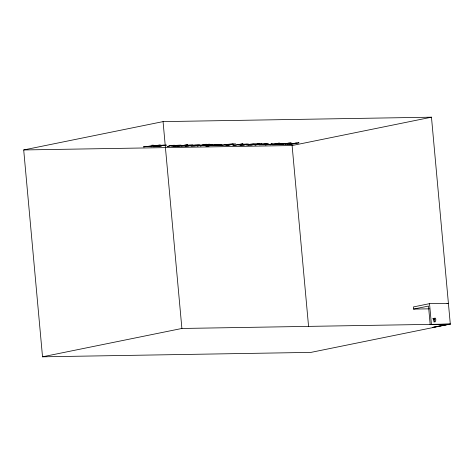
<?xml version="1.0" encoding="UTF-8"?>
<svg xmlns="http://www.w3.org/2000/svg" width="474" height="474" viewBox="0 0 474 474"><rect width="100%" height="100%" fill="white"/><g stroke="black" fill="none" stroke-linecap="round" stroke-linejoin="round"><path stroke-width="0.71" d="M433.888 321.976C435.488 321.212 434.699 318.018 432.857 318.439M434.794 319.689L433.568 319.482L433.1 318.332M42.524 356.809L181.892 328.464L450.294 324.05L310.932 352.389L42.524 356.809L23.7 149.95L163.062 121.611L431.47 117.191L450.3 324.092L432.543 327.41L447.474 324.37L430.191 324.654L428.502 306.056L413.565 309.089L413.375 306.945L429.533 303.662L448.41 303.348L447.006 303.638M23.7 149.95L292.108 145.536L431.47 117.191M430.191 324.654L450.3 324.092M413.565 309.089L429.414 308.829M434.771 318.747L434.936 319.138M429.533 303.662L431.423 324.406M292.108 145.536L308.586 326.627M163.062 121.611L181.892 328.464M433.236 319.5C435.707 327.261 437.478 313.889 433.236 319.5M248.068 144.908C254.982 145.085 257.613 142.899 248.068 144.908M179.563 145.37L176.245 146.099L172.957 146.193L175.943 145.506L179.563 145.37M246.782 144.262L243.464 144.991L240.176 145.085L243.162 144.404L246.782 144.262M166.327 145.115L165.065 145.554L163.797 145.577L164.715 145.275L163.678 145.21L160.242 145.554L159.744 145.761L161.492 146.176L160.123 146.602L153.298 146.715L159.685 146.436L158.085 145.82L160.621 145.299L166.327 145.115M189.126 145.702L185.21 145.921L189.126 145.702M280.069 144.203L276.152 144.428L280.069 144.203M212.577 145.53L217.436 145.548L222.069 144.606L217.59 144.629L213.685 145.222L219.142 145.133L212.577 145.53M259.237 144.76L264.089 144.783L268.722 143.841L264.249 143.865L260.344 144.457L265.796 144.363L259.237 144.76M152.936 145.933L152.367 146.733L150.696 146.762L151.259 146.116L143.403 146.881L151.218 145.962L151.81 145.198L153.458 145.174L152.889 145.773L160.378 145.062L152.936 145.933M200.093 144.955L196.396 145.796L190.998 146.069A3.294 0.296 -5.2 0 1 190.826 145.897L194.701 145.844L198.523 145.085L193.362 145.311L195.365 145.014L200.093 144.955M181.098 145.269L176.482 146.217L171.434 146.282L175.362 145.423L180.144 145.127A3.964 0.361 -5.2 0 1 181.098 145.269M248.317 144.167L243.701 145.115L238.653 145.174L242.581 144.315L247.363 144.025A3.964 0.361 -5.2 0 1 248.317 144.167M193.031 145.044L187.491 145.417L190.726 145.613L188.119 146.087L181.406 146.259L188.237 145.109L193.031 145.044M283.973 143.545L278.434 143.924L281.669 144.114L279.062 144.594L272.349 144.766L279.18 143.616L283.973 143.545M220.564 144.718L215.777 145.038L220.564 144.718M267.223 143.954L262.43 144.268L267.223 143.954M206.226 145.548L209.016 145.577L212.494 144.866L206.226 145.548M172.175 145.411L174.319 145.245L167.055 146.49L171.138 145.565L169.739 145.5L172.175 145.411M259.959 143.972L262.098 143.806L254.84 145.044L258.917 144.12L257.518 144.06L259.959 143.972M246.67 144.949L251.487 145.103L259.752 143.421L250.385 144.191L246.67 144.949M226.003 144.546L230.405 144.611L233.226 144.043L226.003 144.546M204.786 145.601L208.987 145.672L205.917 146.3L207.168 146.276L215.546 144.576L210.077 144.712L204.786 145.601M224.676 144.54L218.846 145.637L229.475 144.801L225.938 145.524L227.324 145.5L235.566 143.823L224.676 144.54M289.241 143.184L285.2 144.546L296.451 143.065L289.466 144.475L290.781 144.457L299.023 142.781L287.143 144.28L291.202 142.905L289.247 142.941L280.999 144.617L289.241 143.184M178.301 146.158L177.507 146.318L180.564 146.14L187.645 144.712L178.301 146.158M203.103 144.777L197.125 145.998L204.377 144.76L203.103 144.777M205.366 144.321L204.223 144.552L206.64 144.297L205.366 144.321M208.513 144.268L200.271 145.945L209.763 144.25L208.513 144.268M233.658 145.245L232.858 145.405L235.916 145.228L242.996 143.806L233.658 145.245M272.23 144.339L269.979 144.795L279.423 143.101L273.433 144.096L272.775 143.628L271.181 143.652L271.78 144.066L265.007 144.878L272.23 144.339"/></g></svg>
